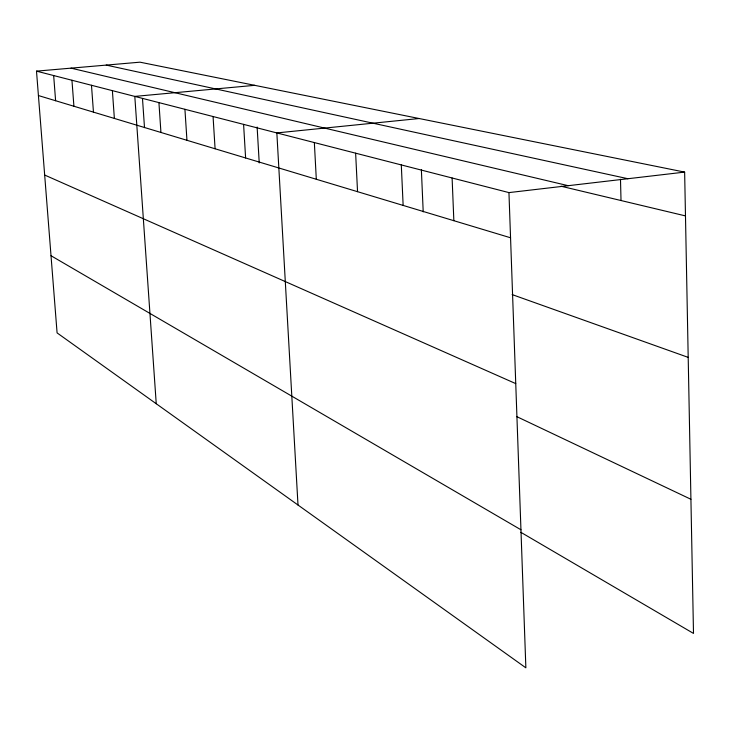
<?xml version="1.0" encoding="UTF-8"?>
<svg xmlns="http://www.w3.org/2000/svg" width="730" height="730" viewBox="0 0 730 730"><rect width="100%" height="100%" fill="white"/><g stroke="black" fill="none" stroke-linecap="round" stroke-linejoin="round"><path stroke-width="1.09" d="M508.947 192.601L525.865 667.822L57.086 332.898L36.5 71.138L508.947 192.601L684.64 172.107L693.5 633.421L520.837 532.298M419.13 118.525L276.843 132.924L298.004 505.023M254.679 85.328L134.804 96.406L156.247 403.745M36.5 71.138L139.977 62.178L684.64 172.107M106.233 65.098L627.937 178.722M71.056 68.145L568.214 185.685M561.023 186.223L685.479 215.907M38.425 95.557L510.562 237.779M512.113 294.573L688.198 357.381M44.676 175.045L515.754 383.615M516.594 416.538L690.927 499.283M51.018 255.728L520.955 529.779M53.664 75.546L55.608 100.731M71.951 80.254L73.912 106.242M91.478 85.273L93.458 112.137M112.383 90.648L114.373 118.433M142.487 98.513L144.504 127.64M158.921 102.611L160.938 132.458M184.927 109.299L186.953 140.297M213.06 116.526L215.085 148.774M257.124 127.029L259.232 162.936M243.592 124.374L245.609 157.963M314.347 142.569L316.309 179.261M355.629 153.181L357.545 191.68M401.299 164.925L403.142 205.422M421.374 169.798L423.208 211.864M452.107 177.983L453.85 220.697M620.491 179.233L621.02 200.531"/></g></svg>
